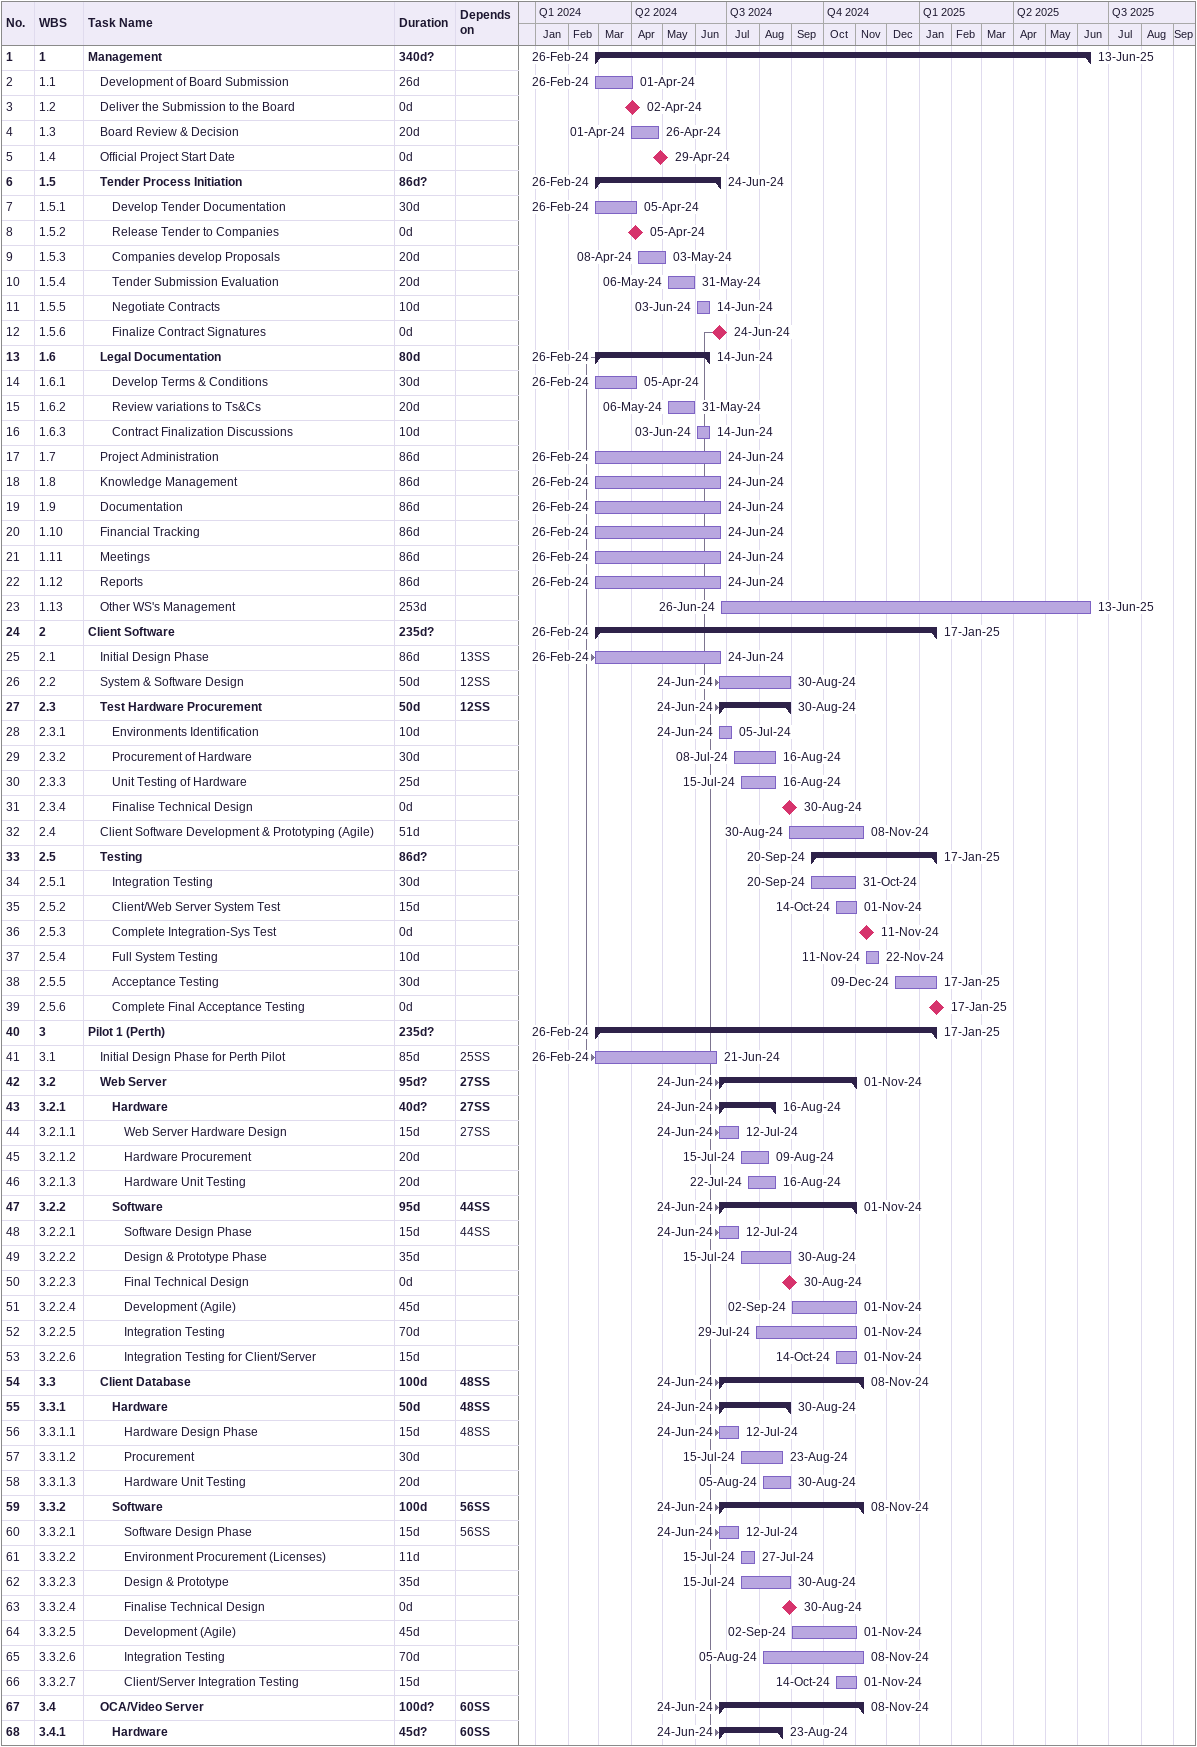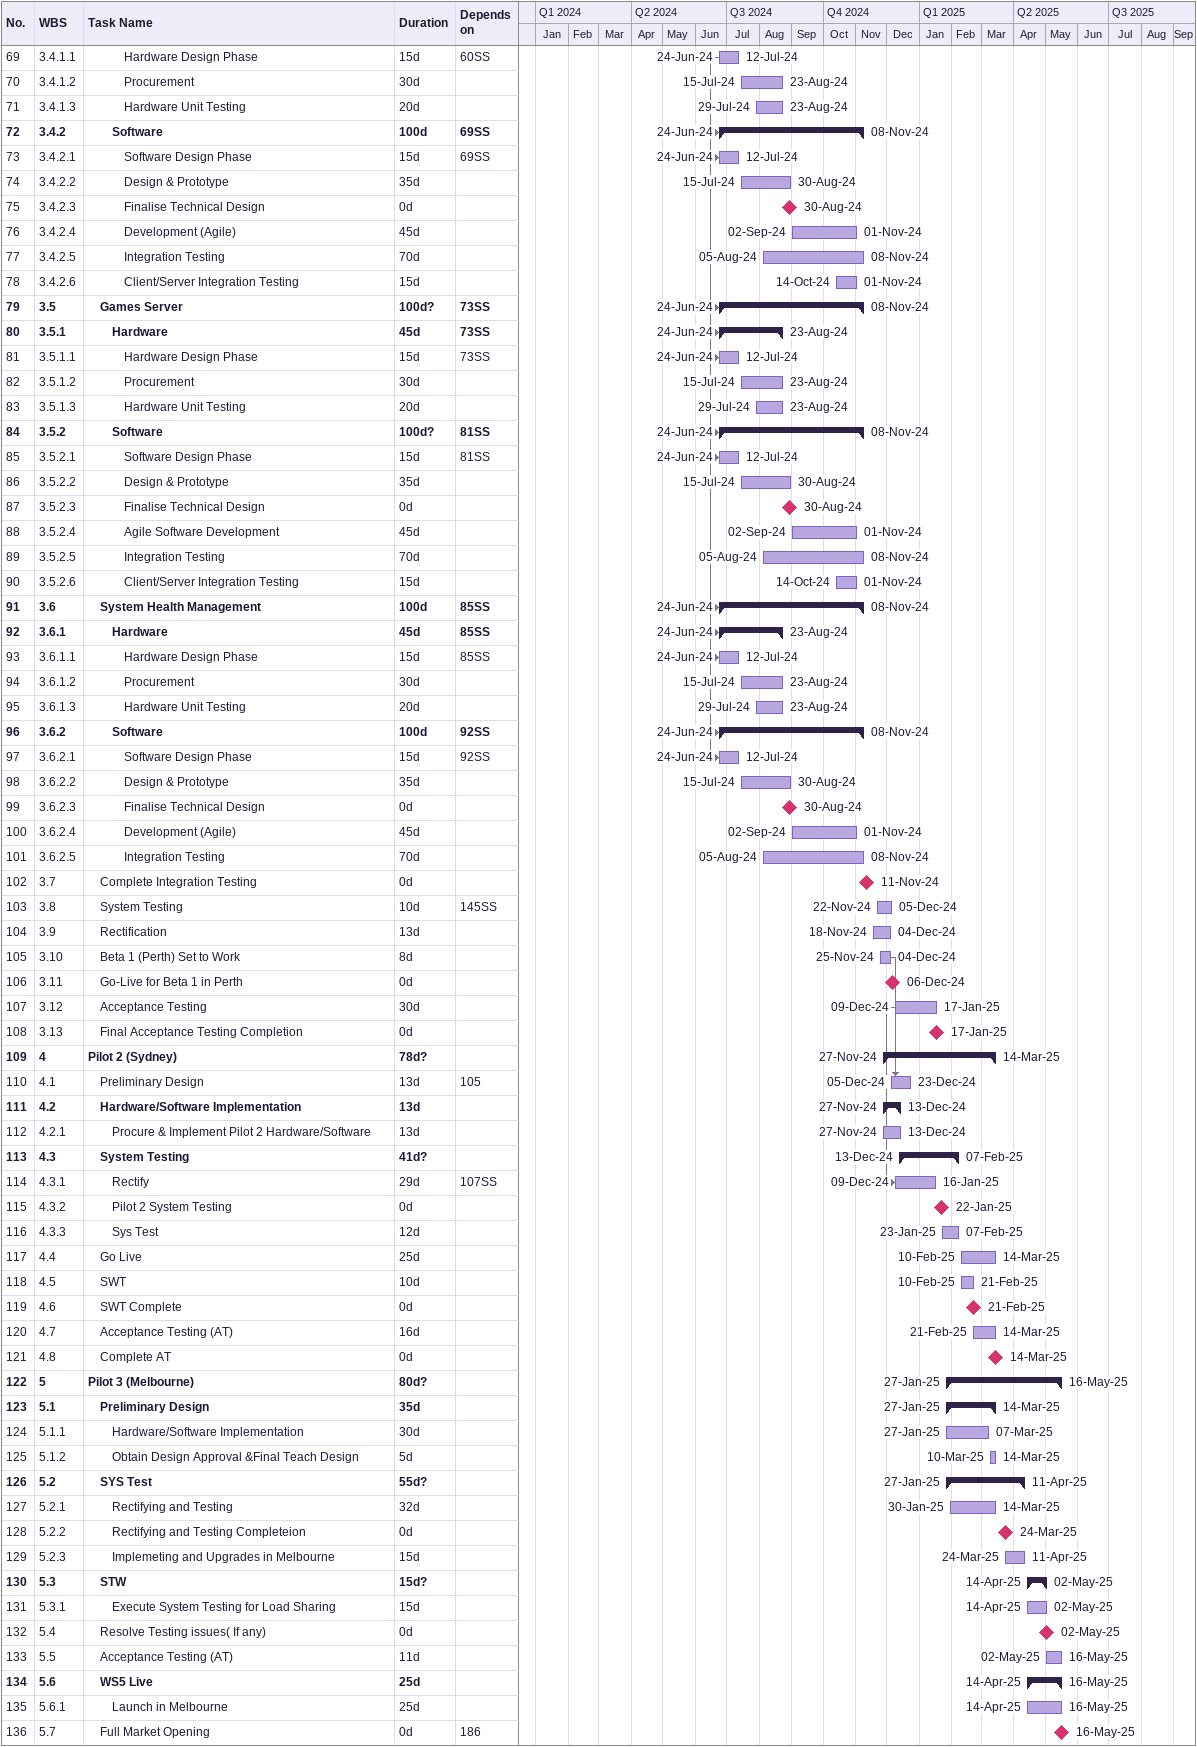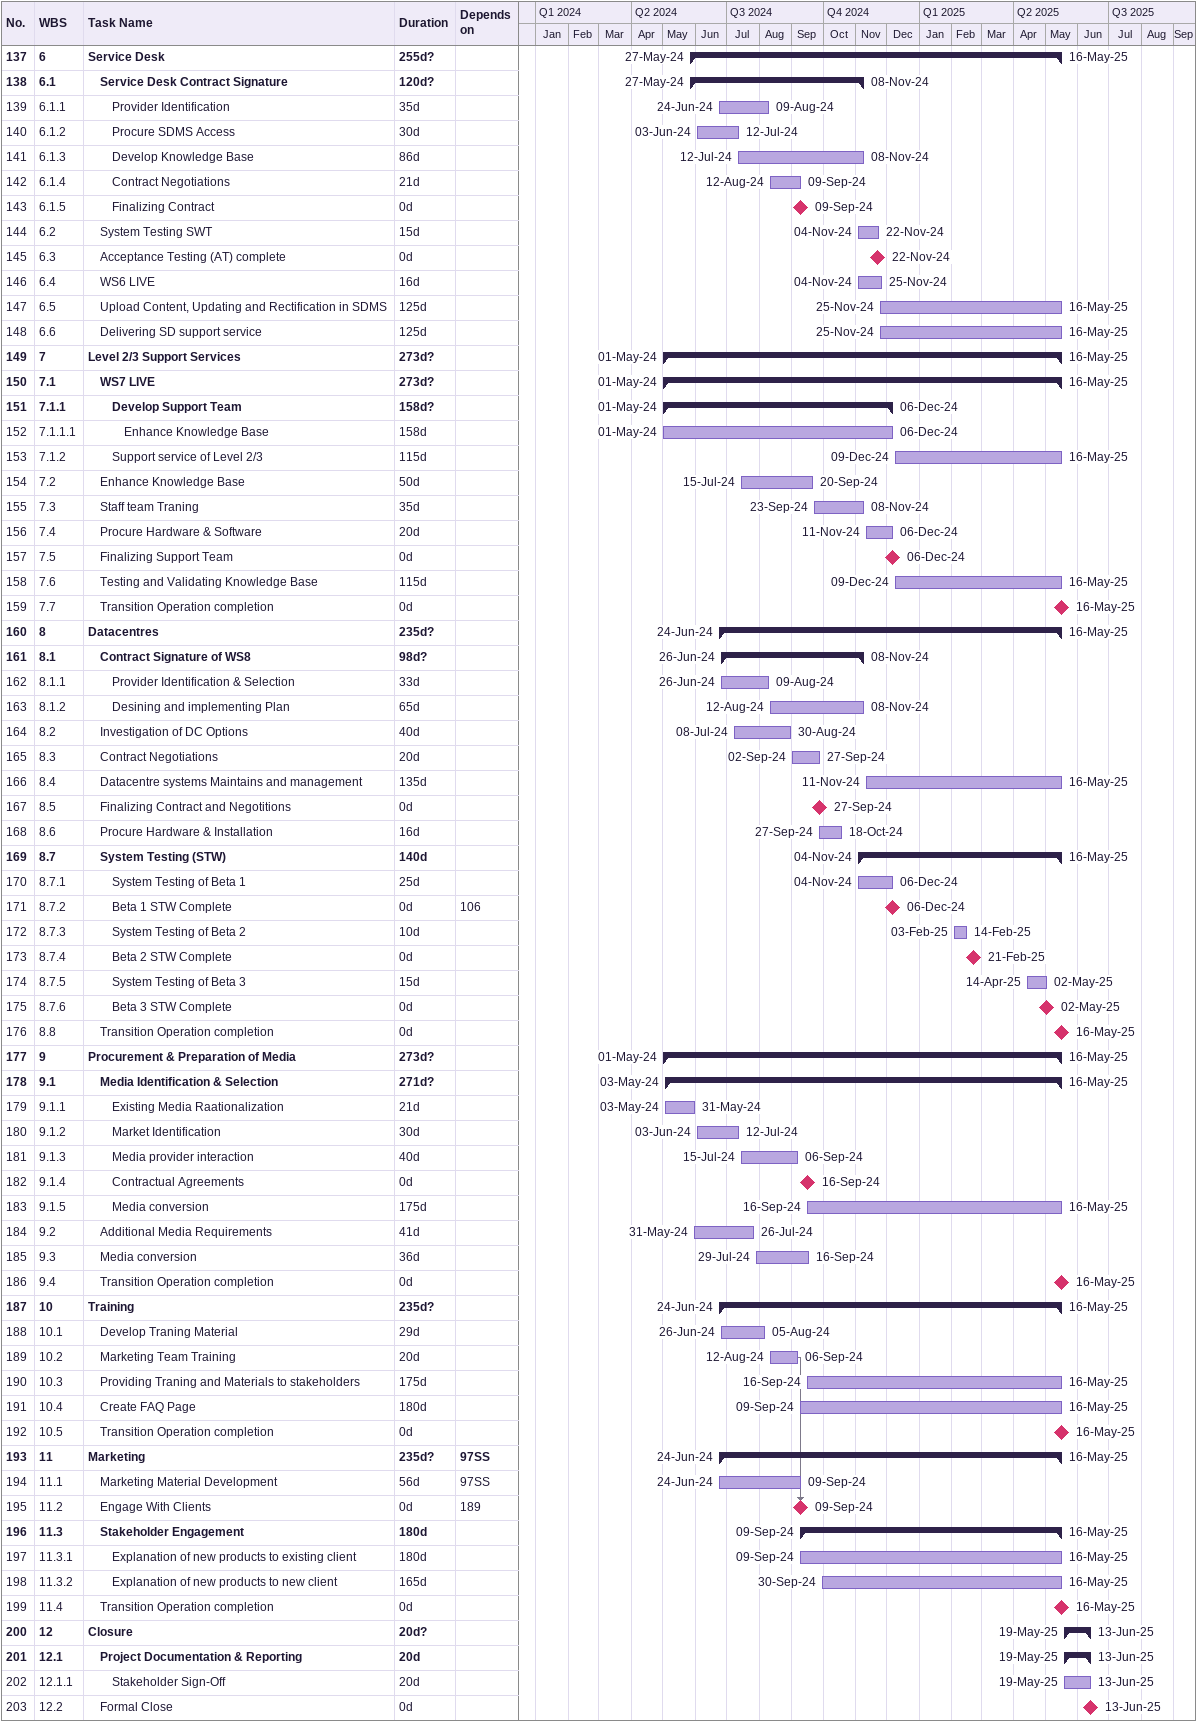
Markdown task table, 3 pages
| ID | WBS | Task | Duration | Start | Finish | Predecessors |
|---|---|---|---|---|---|---|
| 1 | 1 | **Management** | 340d? | 2024-02-26 | 2025-06-13 |  |
| 2 | 1.1 | Development of Board Submission | 26d | 2024-02-26 | 2024-04-01 |  |
| 3 | 1.2 | Deliver the Submission to the Board | 0d | 2024-04-02 | 2024-04-02 |  |
| 4 | 1.3 | Board Review & Decision | 20d | 2024-04-01 | 2024-04-26 |  |
| 5 | 1.4 | Official Project Start Date | 0d | 2024-04-29 | 2024-04-29 |  |
| 6 | 1.5 | **Tender Process Initiation** | 86d? | 2024-02-26 | 2024-06-24 |  |
| 7 | 1.5.1 | Develop Tender Documentation | 30d | 2024-02-26 | 2024-04-05 |  |
| 8 | 1.5.2 | Release Tender to Companies | 0d | 2024-04-05 | 2024-04-05 |  |
| 9 | 1.5.3 | Companies develop Proposals | 20d | 2024-04-08 | 2024-05-03 |  |
| 10 | 1.5.4 | Tender Submission Evaluation | 20d | 2024-05-06 | 2024-05-31 |  |
| 11 | 1.5.5 | Negotiate Contracts | 10d | 2024-06-03 | 2024-06-14 |  |
| 12 | 1.5.6 | Finalize Contract Signatures | 0d | 2024-06-24 | 2024-06-24 |  |
| 13 | 1.6 | **Legal Documentation** | 80d | 2024-02-26 | 2024-06-14 |  |
| 14 | 1.6.1 | Develop Terms & Conditions | 30d | 2024-02-26 | 2024-04-05 |  |
| 15 | 1.6.2 | Review variations to Ts&Cs | 20d | 2024-05-06 | 2024-05-31 |  |
| 16 | 1.6.3 | Contract Finalization Discussions | 10d | 2024-06-03 | 2024-06-14 |  |
| 17 | 1.7 | Project Administration | 86d | 2024-02-26 | 2024-06-24 |  |
| 18 | 1.8 | Knowledge Management | 86d | 2024-02-26 | 2024-06-24 |  |
| 19 | 1.9 | Documentation | 86d | 2024-02-26 | 2024-06-24 |  |
| 20 | 1.10 | Financial Tracking | 86d | 2024-02-26 | 2024-06-24 |  |
| 21 | 1.11 | Meetings | 86d | 2024-02-26 | 2024-06-24 |  |
| 22 | 1.12 | Reports | 86d | 2024-02-26 | 2024-06-24 |  |
| 23 | 1.13 | Other WS's Management | 253d | 2024-06-26 | 2025-06-13 |  |
| 24 | 2 | **Client Software** | 235d? | 2024-02-26 | 2025-01-17 |  |
| 25 | 2.1 | Initial Design Phase | 86d | 2024-02-26 | 2024-06-24 | 13SS |
| 26 | 2.2 | System & Software Design | 50d | 2024-06-24 | 2024-08-30 | 12SS |
| 27 | 2.3 | **Test Hardware Procurement** | 50d | 2024-06-24 | 2024-08-30 | 12SS |
| 28 | 2.3.1 | Environments Identification | 10d | 2024-06-24 | 2024-07-05 |  |
| 29 | 2.3.2 | Procurement of Hardware | 30d | 2024-07-08 | 2024-08-16 |  |
| 30 | 2.3.3 | Unit Testing of Hardware | 25d | 2024-07-15 | 2024-08-16 |  |
| 31 | 2.3.4 | Finalise Technical Design | 0d | 2024-08-30 | 2024-08-30 |  |
| 32 | 2.4 | Client Software Development & Prototyping (Agile) | 51d | 2024-08-30 | 2024-11-08 |  |
| 33 | 2.5 | **Testing** | 86d? | 2024-09-20 | 2025-01-17 |  |
| 34 | 2.5.1 | Integration Testing | 30d | 2024-09-20 | 2024-10-31 |  |
| 35 | 2.5.2 | Client/Web Server System Test | 15d | 2024-10-14 | 2024-11-01 |  |
| 36 | 2.5.3 | Complete Integration-Sys Test | 0d | 2024-11-11 | 2024-11-11 |  |
| 37 | 2.5.4 | Full System Testing | 10d | 2024-11-11 | 2024-11-22 |  |
| 38 | 2.5.5 | Acceptance Testing | 30d | 2024-12-09 | 2025-01-17 |  |
| 39 | 2.5.6 | Complete Final Acceptance Testing | 0d | 2025-01-17 | 2025-01-17 |  |
| 40 | 3 | **Pilot 1 (Perth)** | 235d? | 2024-02-26 | 2025-01-17 |  |
| 41 | 3.1 | Initial Design Phase for Perth Pilot | 85d | 2024-02-26 | 2024-06-21 | 25SS |
| 42 | 3.2 | **Web Server** | 95d? | 2024-06-24 | 2024-11-01 | 27SS |
| 43 | 3.2.1 | **Hardware** | 40d? | 2024-06-24 | 2024-08-16 | 27SS |
| 44 | 3.2.1.1 | Web Server Hardware Design | 15d | 2024-06-24 | 2024-07-12 | 27SS |
| 45 | 3.2.1.2 | Hardware Procurement | 20d | 2024-07-15 | 2024-08-09 |  |
| 46 | 3.2.1.3 | Hardware Unit Testing | 20d | 2024-07-22 | 2024-08-16 |  |
| 47 | 3.2.2 | **Software** | 95d | 2024-06-24 | 2024-11-01 | 44SS |
| 48 | 3.2.2.1 | Software Design Phase | 15d | 2024-06-24 | 2024-07-12 | 44SS |
| 49 | 3.2.2.2 | Design & Prototype Phase | 35d | 2024-07-15 | 2024-08-30 |  |
| 50 | 3.2.2.3 | Final Technical Design | 0d | 2024-08-30 | 2024-08-30 |  |
| 51 | 3.2.2.4 | Development (Agile) | 45d | 2024-09-02 | 2024-11-01 |  |
| 52 | 3.2.2.5 | Integration Testing | 70d | 2024-07-29 | 2024-11-01 |  |
| 53 | 3.2.2.6 | Integration Testing for Client/Server | 15d | 2024-10-14 | 2024-11-01 |  |
| 54 | 3.3 | **Client Database** | 100d | 2024-06-24 | 2024-11-08 | 48SS |
| 55 | 3.3.1 | **Hardware** | 50d | 2024-06-24 | 2024-08-30 | 48SS |
| 56 | 3.3.1.1 | Hardware Design Phase | 15d | 2024-06-24 | 2024-07-12 | 48SS |
| 57 | 3.3.1.2 | Procurement | 30d | 2024-07-15 | 2024-08-23 |  |
| 58 | 3.3.1.3 | Hardware Unit Testing | 20d | 2024-08-05 | 2024-08-30 |  |
| 59 | 3.3.2 | **Software** | 100d | 2024-06-24 | 2024-11-08 | 56SS |
| 60 | 3.3.2.1 | Software Design Phase | 15d | 2024-06-24 | 2024-07-12 | 56SS |
| 61 | 3.3.2.2 | Environment Procurement (Licenses) | 11d | 2024-07-15 | 2024-07-27 |  |
| 62 | 3.3.2.3 | Design & Prototype | 35d | 2024-07-15 | 2024-08-30 |  |
| 63 | 3.3.2.4 | Finalise Technical Design | 0d | 2024-08-30 | 2024-08-30 |  |
| 64 | 3.3.2.5 | Development (Agile) | 45d | 2024-09-02 | 2024-11-01 |  |
| 65 | 3.3.2.6 | Integration Testing | 70d | 2024-08-05 | 2024-11-08 |  |
| 66 | 3.3.2.7 | Client/Server Integration Testing | 15d | 2024-10-14 | 2024-11-01 |  |
| 67 | 3.4 | **OCA/Video Server** | 100d? | 2024-06-24 | 2024-11-08 | 60SS |
| 68 | 3.4.1 | **Hardware** | 45d? | 2024-06-24 | 2024-08-23 | 60SS |
| 69 | 3.4.1.1 | Hardware Design Phase | 15d | 2024-06-24 | 2024-07-12 | 60SS |
| 70 | 3.4.1.2 | Procurement | 30d | 2024-07-15 | 2024-08-23 |  |
| 71 | 3.4.1.3 | Hardware Unit Testing | 20d | 2024-07-29 | 2024-08-23 |  |
| 72 | 3.4.2 | **Software** | 100d | 2024-06-24 | 2024-11-08 | 69SS |
| 73 | 3.4.2.1 | Software Design Phase | 15d | 2024-06-24 | 2024-07-12 | 69SS |
| 74 | 3.4.2.2 | Design & Prototype | 35d | 2024-07-15 | 2024-08-30 |  |
| 75 | 3.4.2.3 | Finalise Technical Design | 0d | 2024-08-30 | 2024-08-30 |  |
| 76 | 3.4.2.4 | Development (Agile) | 45d | 2024-09-02 | 2024-11-01 |  |
| 77 | 3.4.2.5 | Integration Testing | 70d | 2024-08-05 | 2024-11-08 |  |
| 78 | 3.4.2.6 | Client/Server Integration Testing | 15d | 2024-10-14 | 2024-11-01 |  |
| 79 | 3.5 | **Games Server** | 100d? | 2024-06-24 | 2024-11-08 | 73SS |
| 80 | 3.5.1 | **Hardware** | 45d | 2024-06-24 | 2024-08-23 | 73SS |
| 81 | 3.5.1.1 | Hardware Design Phase | 15d | 2024-06-24 | 2024-07-12 | 73SS |
| 82 | 3.5.1.2 | Procurement | 30d | 2024-07-15 | 2024-08-23 |  |
| 83 | 3.5.1.3 | Hardware Unit Testing | 20d | 2024-07-29 | 2024-08-23 |  |
| 84 | 3.5.2 | **Software** | 100d? | 2024-06-24 | 2024-11-08 | 81SS |
| 85 | 3.5.2.1 | Software Design Phase | 15d | 2024-06-24 | 2024-07-12 | 81SS |
| 86 | 3.5.2.2 | Design & Prototype | 35d | 2024-07-15 | 2024-08-30 |  |
| 87 | 3.5.2.3 | Finalise Technical Design | 0d | 2024-08-30 | 2024-08-30 |  |
| 88 | 3.5.2.4 | Agile Software Development | 45d | 2024-09-02 | 2024-11-01 |  |
| 89 | 3.5.2.5 | Integration Testing | 70d | 2024-08-05 | 2024-11-08 |  |
| 90 | 3.5.2.6 | Client/Server Integration Testing | 15d | 2024-10-14 | 2024-11-01 |  |
| 91 | 3.6 | **System Health Management** | 100d | 2024-06-24 | 2024-11-08 | 85SS |
| 92 | 3.6.1 | **Hardware** | 45d | 2024-06-24 | 2024-08-23 | 85SS |
| 93 | 3.6.1.1 | Hardware Design Phase | 15d | 2024-06-24 | 2024-07-12 | 85SS |
| 94 | 3.6.1.2 | Procurement | 30d | 2024-07-15 | 2024-08-23 |  |
| 95 | 3.6.1.3 | Hardware Unit Testing | 20d | 2024-07-29 | 2024-08-23 |  |
| 96 | 3.6.2 | **Software** | 100d | 2024-06-24 | 2024-11-08 | 92SS |
| 97 | 3.6.2.1 | Software Design Phase | 15d | 2024-06-24 | 2024-07-12 | 92SS |
| 98 | 3.6.2.2 | Design & Prototype | 35d | 2024-07-15 | 2024-08-30 |  |
| 99 | 3.6.2.3 | Finalise Technical Design | 0d | 2024-08-30 | 2024-08-30 |  |
| 100 | 3.6.2.4 | Development (Agile) | 45d | 2024-09-02 | 2024-11-01 |  |
| 101 | 3.6.2.5 | Integration Testing | 70d | 2024-08-05 | 2024-11-08 |  |
| 102 | 3.7 | Complete Integration Testing | 0d | 2024-11-11 | 2024-11-11 |  |
| 103 | 3.8 | System Testing | 10d | 2024-11-22 | 2024-12-05 | 145SS |
| 104 | 3.9 | Rectification | 13d | 2024-11-18 | 2024-12-04 |  |
| 105 | 3.10 | Beta 1 (Perth) Set to Work | 8d | 2024-11-25 | 2024-12-04 |  |
| 106 | 3.11 | Go-Live for Beta 1 in Perth | 0d | 2024-12-06 | 2024-12-06 |  |
| 107 | 3.12 | Acceptance Testing | 30d | 2024-12-09 | 2025-01-17 |  |
| 108 | 3.13 | Final Acceptance Testing Completion | 0d | 2025-01-17 | 2025-01-17 |  |
| 109 | 4 | **Pilot 2 (Sydney)** | 78d? | 2024-11-27 | 2025-03-14 |  |
| 110 | 4.1 | Preliminary Design | 13d | 2024-12-05 | 2024-12-23 | 105 |
| 111 | 4.2 | **Hardware/Software Implementation** | 13d | 2024-11-27 | 2024-12-13 |  |
| 112 | 4.2.1 | Procure & Implement Pilot 2 Hardware/Software | 13d | 2024-11-27 | 2024-12-13 |  |
| 113 | 4.3 | **System Testing** | 41d? | 2024-12-13 | 2025-02-07 |  |
| 114 | 4.3.1 | Rectify | 29d | 2024-12-09 | 2025-01-16 | 107SS |
| 115 | 4.3.2 | Pilot 2 System Testing | 0d | 2025-01-22 | 2025-01-22 |  |
| 116 | 4.3.3 | Sys Test | 12d | 2025-01-23 | 2025-02-07 |  |
| 117 | 4.4 | Go Live | 25d | 2025-02-10 | 2025-03-14 |  |
| 118 | 4.5 | SWT | 10d | 2025-02-10 | 2025-02-21 |  |
| 119 | 4.6 | SWT Complete | 0d | 2025-02-21 | 2025-02-21 |  |
| 120 | 4.7 | Acceptance Testing (AT) | 16d | 2025-02-21 | 2025-03-14 |  |
| 121 | 4.8 | Complete AT | 0d | 2025-03-14 | 2025-03-14 |  |
| 122 | 5 | **Pilot 3 (Melbourne)** | 80d? | 2025-01-27 | 2025-05-16 |  |
| 123 | 5.1 | **Preliminary Design** | 35d | 2025-01-27 | 2025-03-14 |  |
| 124 | 5.1.1 | Hardware/Software Implementation | 30d | 2025-01-27 | 2025-03-07 |  |
| 125 | 5.1.2 | Obtain Design Approval &Final Teach Design | 5d | 2025-03-10 | 2025-03-14 |  |
| 126 | 5.2 | **SYS Test** | 55d? | 2025-01-27 | 2025-04-11 |  |
| 127 | 5.2.1 | Rectifying and Testing | 32d | 2025-01-30 | 2025-03-14 |  |
| 128 | 5.2.2 | Rectifying and Testing Completeion | 0d | 2025-03-24 | 2025-03-24 |  |
| 129 | 5.2.3 | Implemeting and Upgrades in Melbourne | 15d | 2025-03-24 | 2025-04-11 |  |
| 130 | 5.3 | **STW** | 15d? | 2025-04-14 | 2025-05-02 |  |
| 131 | 5.3.1 | Execute System Testing for Load Sharing | 15d | 2025-04-14 | 2025-05-02 |  |
| 132 | 5.4 | Resolve Testing issues( If any) | 0d | 2025-05-02 | 2025-05-02 |  |
| 133 | 5.5 | Acceptance Testing (AT) | 11d | 2025-05-02 | 2025-05-16 |  |
| 134 | 5.6 | **WS5 Live** | 25d | 2025-04-14 | 2025-05-16 |  |
| 135 | 5.6.1 | Launch in Melbourne | 25d | 2025-04-14 | 2025-05-16 |  |
| 136 | 5.7 | Full Market Opening | 0d | 2025-05-16 | 2025-05-16 | 186 |
| 137 | 6 | **Service Desk** | 255d? | 2024-05-27 | 2025-05-16 |  |
| 138 | 6.1 | **Service Desk Contract Signature** | 120d? | 2024-05-27 | 2024-11-08 |  |
| 139 | 6.1.1 | Provider Identification | 35d | 2024-06-24 | 2024-08-09 |  |
| 140 | 6.1.2 | Procure SDMS Access | 30d | 2024-06-03 | 2024-07-12 |  |
| 141 | 6.1.3 | Develop Knowledge Base | 86d | 2024-07-12 | 2024-11-08 |  |
| 142 | 6.1.4 | Contract Negotiations | 21d | 2024-08-12 | 2024-09-09 |  |
| 143 | 6.1.5 | Finalizing Contract | 0d | 2024-09-09 | 2024-09-09 |  |
| 144 | 6.2 | System Testing SWT | 15d | 2024-11-04 | 2024-11-22 |  |
| 145 | 6.3 | Acceptance Testing (AT) complete | 0d | 2024-11-22 | 2024-11-22 |  |
| 146 | 6.4 | WS6 LIVE | 16d | 2024-11-04 | 2024-11-25 |  |
| 147 | 6.5 | Upload Content, Updating and Rectification in SDMS | 125d | 2024-11-25 | 2025-05-16 |  |
| 148 | 6.6 | Delivering SD support service | 125d | 2024-11-25 | 2025-05-16 |  |
| 149 | 7 | **Level 2/3 Support Services** | 273d? | 2024-05-01 | 2025-05-16 |  |
| 150 | 7.1 | **WS7 LIVE** | 273d? | 2024-05-01 | 2025-05-16 |  |
| 151 | 7.1.1 | **Develop Support Team** | 158d? | 2024-05-01 | 2024-12-06 |  |
| 152 | 7.1.1.1 | Enhance Knowledge Base | 158d | 2024-05-01 | 2024-12-06 |  |
| 153 | 7.1.2 | Support service of Level 2/3 | 115d | 2024-12-09 | 2025-05-16 |  |
| 154 | 7.2 | Enhance Knowledge Base | 50d | 2024-07-15 | 2024-09-20 |  |
| 155 | 7.3 | Staff team Traning | 35d | 2024-09-23 | 2024-11-08 |  |
| 156 | 7.4 | Procure Hardware & Software | 20d | 2024-11-11 | 2024-12-06 |  |
| 157 | 7.5 | Finalizing Support Team | 0d | 2024-12-06 | 2024-12-06 |  |
| 158 | 7.6 | Testing and Validating Knowledge Base | 115d | 2024-12-09 | 2025-05-16 |  |
| 159 | 7.7 | Transition Operation completion | 0d | 2025-05-16 | 2025-05-16 |  |
| 160 | 8 | **Datacentres** | 235d? | 2024-06-24 | 2025-05-16 |  |
| 161 | 8.1 | **Contract Signature of WS8** | 98d? | 2024-06-26 | 2024-11-08 |  |
| 162 | 8.1.1 | Provider Identification & Selection | 33d | 2024-06-26 | 2024-08-09 |  |
| 163 | 8.1.2 | Desining and implementing Plan | 65d | 2024-08-12 | 2024-11-08 |  |
| 164 | 8.2 | Investigation of DC Options | 40d | 2024-07-08 | 2024-08-30 |  |
| 165 | 8.3 | Contract Negotiations | 20d | 2024-09-02 | 2024-09-27 |  |
| 166 | 8.4 | Datacentre systems Maintains and management | 135d | 2024-11-11 | 2025-05-16 |  |
| 167 | 8.5 | Finalizing Contract and Negotitions | 0d | 2024-09-27 | 2024-09-27 |  |
| 168 | 8.6 | Procure Hardware & Installation | 16d | 2024-09-27 | 2024-10-18 |  |
| 169 | 8.7 | **System Testing (STW)** | 140d | 2024-11-04 | 2025-05-16 |  |
| 170 | 8.7.1 | System Testing of Beta 1 | 25d | 2024-11-04 | 2024-12-06 |  |
| 171 | 8.7.2 | Beta 1 STW Complete | 0d | 2024-12-06 | 2024-12-06 | 106 |
| 172 | 8.7.3 | System Testing of Beta 2 | 10d | 2025-02-03 | 2025-02-14 |  |
| 173 | 8.7.4 | Beta 2 STW Complete | 0d | 2025-02-21 | 2025-02-21 |  |
| 174 | 8.7.5 | System Testing of Beta 3 | 15d | 2025-04-14 | 2025-05-02 |  |
| 175 | 8.7.6 | Beta 3 STW Complete | 0d | 2025-05-02 | 2025-05-02 |  |
| 176 | 8.8 | Transition Operation completion | 0d | 2025-05-16 | 2025-05-16 |  |
| 177 | 9 | **Procurement & Preparation of Media** | 273d? | 2024-05-01 | 2025-05-16 |  |
| 178 | 9.1 | **Media Identification & Selection** | 271d? | 2024-05-03 | 2025-05-16 |  |
| 179 | 9.1.1 | Existing Media Raationalization | 21d | 2024-05-03 | 2024-05-31 |  |
| 180 | 9.1.2 | Market Identification | 30d | 2024-06-03 | 2024-07-12 |  |
| 181 | 9.1.3 | Media provider interaction | 40d | 2024-07-15 | 2024-09-06 |  |
| 182 | 9.1.4 | Contractual Agreements | 0d | 2024-09-16 | 2024-09-16 |  |
| 183 | 9.1.5 | Media conversion | 175d | 2024-09-16 | 2025-05-16 |  |
| 184 | 9.2 | Additional Media Requirements | 41d | 2024-05-31 | 2024-07-26 |  |
| 185 | 9.3 | Media conversion | 36d | 2024-07-29 | 2024-09-16 |  |
| 186 | 9.4 | Transition Operation completion | 0d | 2025-05-16 | 2025-05-16 |  |
| 187 | 10 | **Training** | 235d? | 2024-06-24 | 2025-05-16 |  |
| 188 | 10.1 | Develop Traning Material | 29d | 2024-06-26 | 2024-08-05 |  |
| 189 | 10.2 | Marketing Team Training | 20d | 2024-08-12 | 2024-09-06 |  |
| 190 | 10.3 | Providing Traning and Materials to stakeholders | 175d | 2024-09-16 | 2025-05-16 |  |
| 191 | 10.4 | Create FAQ Page | 180d | 2024-09-09 | 2025-05-16 |  |
| 192 | 10.5 | Transition Operation completion | 0d | 2025-05-16 | 2025-05-16 |  |
| 193 | 11 | **Marketing** | 235d? | 2024-06-24 | 2025-05-16 | 97SS |
| 194 | 11.1 | Marketing Material Development | 56d | 2024-06-24 | 2024-09-09 | 97SS |
| 195 | 11.2 | Engage With Clients | 0d | 2024-09-09 | 2024-09-09 | 189 |
| 196 | 11.3 | **Stakeholder Engagement** | 180d | 2024-09-09 | 2025-05-16 |  |
| 197 | 11.3.1 | Explanation of new products to existing client | 180d | 2024-09-09 | 2025-05-16 |  |
| 198 | 11.3.2 | Explanation of new products to new client | 165d | 2024-09-30 | 2025-05-16 |  |
| 199 | 11.4 | Transition Operation completion | 0d | 2025-05-16 | 2025-05-16 |  |
| 200 | 12 | **Closure** | 20d? | 2025-05-19 | 2025-06-13 |  |
| 201 | 12.1 | **Project Documentation & Reporting** | 20d | 2025-05-19 | 2025-06-13 |  |
| 202 | 12.1.1 | Stakeholder Sign-Off | 20d | 2025-05-19 | 2025-06-13 |  |
| 203 | 12.2 | Formal Close | 0d | 2025-06-13 | 2025-06-13 |  |
